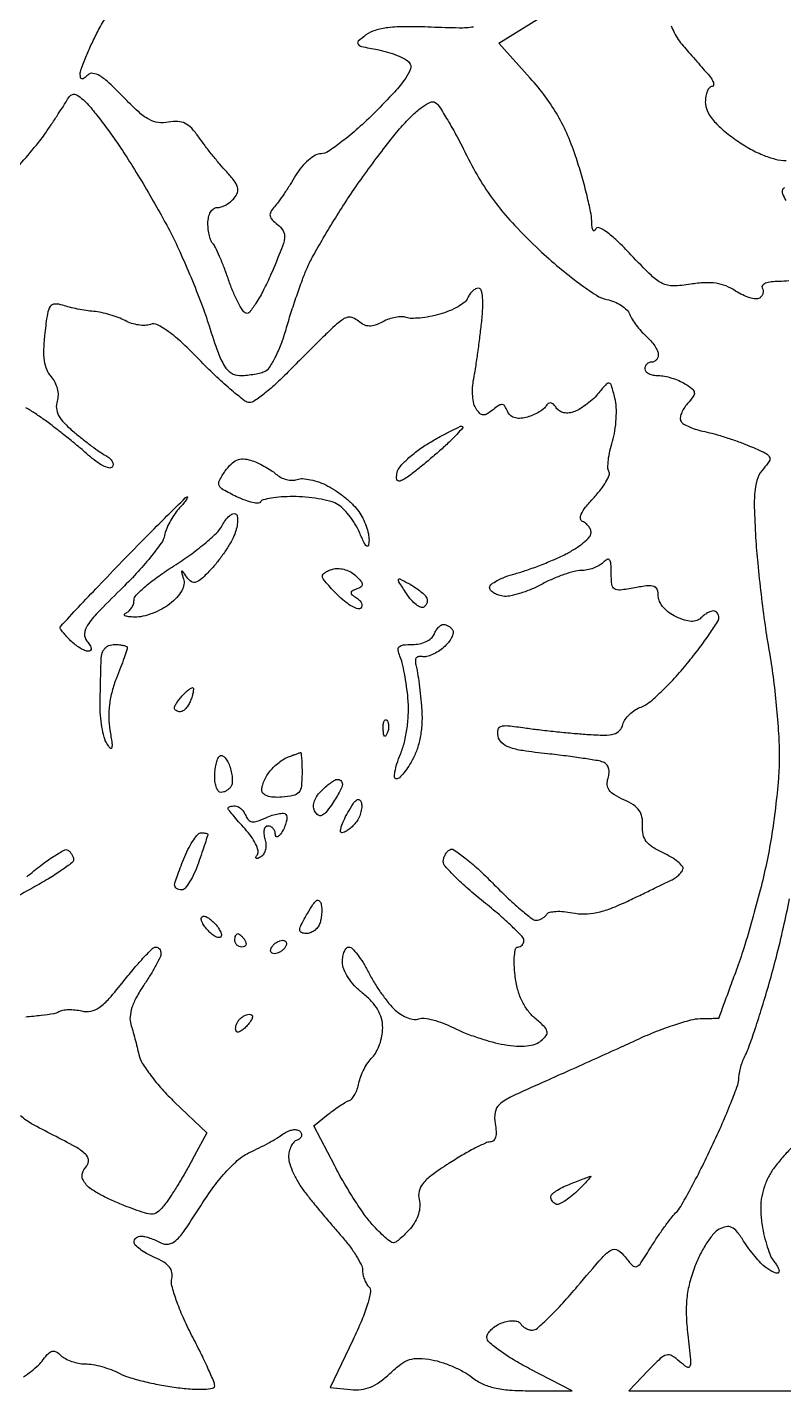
# Model space of a CAD drawing. Extents: x 0 to 102, y 0 to 135.
# Drawn here: x 36.9 to 46.42, y 0 to 17.16 of the extents above; entities that cross this region are included whole.
import ezdxf

# ---------------------------------------------------------------- set-up
doc = ezdxf.new("R2010")
doc.units = 0
doc.header["$MEASUREMENT"] = 0

msp = doc.modelspace()

# ---------------------------------------------------------------- linework, layer by layer
for points in [[(42.513771, 17.161408, -0.042583), (42.330821, 17.148438, -0.007102), (41.978303, 17.158502, 0.010742), (41.6596, 17.165278, 0.029631), (41.435471, 17.151934, 0.042711), (41.273858, 17.118486, 0.088242), (41.158968, 17.060778, 0.022334), (41.062177, 16.981514, 0.395543), (41.058976, 16.944662, 0.175023), (41.103894, 16.916651, 0.006403), (41.304004, 16.876451, -0.024712), (41.430281, 16.846236, -0.026008), (41.550775, 16.804117, -0.026816), (41.650189, 16.757084, -0.09593), (41.704308, 16.712708, -0.266707), (41.717741, 16.635122, -0.064117), (41.655334, 16.514631, -0.035606), (41.517073, 16.342651, -0.00927), (41.270786, 16.087058, -0.01396), (41.059926, 15.887654, -0.018596), (40.85698, 15.719343, -0.016054), (40.681559, 15.59329, -0.148829), (40.593221, 15.5664, 0.130278), (40.521184, 15.547306, 0.048003), (40.434554, 15.486226, 0.0432), (40.34766, 15.397398, 0.038287), (40.273373, 15.29145, -0.008105), (40.203363, 15.177564, -0.007452), (40.127756, 15.062739, -0.007467), (40.057287, 14.962369, -0.024286), (40.006466, 14.898958, 0.052425), (39.960495, 14.834489, 0.174184), (39.951834, 14.783961, 0.153855), (39.977113, 14.735457, 0.038434), (40.045806, 14.676628, -0.107467), (40.115678, 14.597811, -0.162004), (40.132863, 14.508446, -0.063118), (40.095961, 14.368209, -0.006458), (39.963224, 14.05098, -0.01526), (39.870295, 13.853445, -0.02446), (39.777883, 13.691726, -0.021364), (39.695034, 13.573386, -0.320063), (39.649482, 13.559406, -0.172804), (39.608034, 13.591839, -0.020363), (39.548525, 13.694848, -0.022452), (39.48631, 13.827601, -0.016614), (39.429165, 13.979363, 0.008941), (39.373799, 14.133529, 0.011371), (39.316973, 14.2736, 0.009462), (39.264835, 14.38817, 0.087192), (39.23325, 14.432417, -0.106656), (39.208789, 14.469642, -0.032339), (39.188438, 14.534461, -0.030763), (39.174475, 14.612056, -0.029143), (39.1698, 14.6922, -0.054998), (39.178272, 14.768983, -0.078547), (39.203437, 14.832626, -0.099671), (39.24118, 14.874631, -0.161407), (39.286341, 14.8896, 0.082495), (39.338154, 14.898207, 0.044017), (39.397693, 14.924597, 0.042265), (39.455316, 14.963151, 0.051025), (39.501758, 15.008738, 0.096291), (39.539818, 15.078285, 0.149007), (39.540695, 15.146244, 0.093357), (39.500478, 15.225595, 0.02342), (39.406367, 15.336849, -0.011318), (39.320519, 15.433493, -0.006784), (39.222752, 15.551926, -0.00679), (39.128617, 15.672481, -0.011734), (39.054096, 15.775571, 0.035483), (38.964792, 15.887514, 0.092778), (38.882686, 15.948833, 0.106201), (38.79101, 15.971736, 0.055852), (38.673396, 15.962499, -0.083771), (38.544042, 15.959548, -0.092299), (38.425567, 15.99992, -0.058273), (38.291155, 16.097697, -0.015188), (38.100156, 16.285026, 0.013439), (37.927981, 16.455079, 0.050857), (37.807667, 16.546674, 0.101853), (37.720328, 16.578165, 0.236373), (37.656006, 16.556766, -0.026003), (37.610464, 16.515729, -0.201539), (37.58355, 16.507884, -0.321357), (37.567188, 16.522703, -0.053293), (37.5624, 16.567492, -0.086241), (37.573204, 16.629668, -0.010027), (37.623704, 16.762156, -0.011808), (37.69118, 16.918329, -0.009394), (37.771096, 17.083666, -0.021641), (37.866722, 17.253704, -0.018555)], [(46.482858, 13.966617, -0.02995), (46.355807, 13.959, 0.029045), (46.259908, 13.953424, 0.060688), (46.187332, 13.935866, 0.115225), (46.148678, 13.910094, 0.338868), (46.145687, 13.880246, -0.105296), (46.157859, 13.846242, -0.099209), (46.155508, 13.80945, -0.096354), (46.138974, 13.775545, -0.093114), (46.11077, 13.74983, -0.167819), (46.064148, 13.739354, -0.044797), (45.988514, 13.754767, -0.040206), (45.900488, 13.789004, -0.032194), (45.811961, 13.839184, 0.049656), (45.691082, 13.90224, 0.058243), (45.566395, 13.936108, 0.050544), (45.423427, 13.942957, 0.026364), (45.245847, 13.92409, -0.034089), (45.025516, 13.904115, -0.120835), (44.887967, 13.93462, -0.079852), (44.750739, 14.032198, -0.009862), (44.493344, 14.295744, 0.012889), (44.319839, 14.471257, 0.035276), (44.185957, 14.582852, 0.059763), (44.092146, 14.634704, 0.415065), (44.048547, 14.616205, -0.17326), (44.031935, 14.597483, -0.433425), (44.016443, 14.602549, -0.084028), (44.004699, 14.645129, -0.018919), (43.999905, 14.7204, 0.044288), (43.986503, 14.837143, 0.009282), (43.941289, 15.038034, 0.009666), (43.879789, 15.269898, 0.009014), (43.80802, 15.504708, 0.022734), (43.699698, 15.792387, 0.028771), (43.572786, 16.046558, 0.028951), (43.418239, 16.283212, 0.023507), (43.226881, 16.518205), (42.832174, 16.958893), (43.41267, 17.320147, -0.006038)], [(45.001099, 17.176046, 0.030062), (45.038398, 17.091019, 0.028951), (45.090074, 17.003102, 0.032975), (45.149564, 16.925686, -0.000176), (45.219155, 16.846465, -0.000106), (45.30163, 16.75247, -0.000106), (45.383562, 16.659014, -0.000186), (45.45135, 16.5816, -0.026877), (45.502349, 16.516574, -0.063228), (45.531059, 16.462103, -0.145087), (45.533512, 16.427427, -0.351837), (45.5148, 16.4124, 0.215304), (45.482437, 16.397787, 0.079465), (45.455051, 16.354485, 0.060437), (45.436399, 16.290729, 0.040994), (45.4302, 16.215241, 0.106833), (45.452819, 16.110589, 0.062711), (45.520169, 16.000979, 0.046453), (45.634889, 15.88245, 0.021525), (45.80358, 15.749941, 0.025302), (45.978087, 15.637543, 0.032009), (46.150199, 15.552781, 0.03579), (46.310591, 15.499259, 0.062713), (46.449245, 15.4818, 0.05082)], [(34.672027, 14.280646, -0.000002), (34.612564, 14.27049, -0.000002), (34.543914, 14.258766, -0.000002), (34.4745, 14.246912, 0.006245)], [(36.801423, 15.428265, 0.005429), (37.010001, 15.67409, 0.023412), (37.125362, 15.827126, 0.002499), (37.20617, 15.946745, 0.002508), (37.285687, 16.067034, 0.002449), (37.354006, 16.172642, 0.010017), (37.393864, 16.23776, -0.051767), (37.436654, 16.296119, -0.197078), (37.476599, 16.315194, -0.157923), (37.524418, 16.302631, -0.030648), (37.59742, 16.249242, -0.046081), (37.667673, 16.179069, -0.00783), (37.786561, 16.031515, -0.008492), (37.920963, 15.853083, -0.007471), (38.055216, 15.662482, -0.01026), (38.201636, 15.438112, -0.005449), (38.37418, 15.154637, -0.00542), (38.544326, 14.860911, -0.008378), (38.684274, 14.603171, -0.013618), (38.814885, 14.335151, -0.008082), (38.956575, 14.009194, -0.008085), (39.087474, 13.679281, -0.013786), (39.184676, 13.399139, 0.009086), (39.297581, 13.063588, 0.051296), (39.378838, 12.893314, 0.110148), (39.461437, 12.807646, 0.144989), (39.564731, 12.776118, 0.023934), (39.644767, 12.779288, 0.017145), (39.733677, 12.790164, 0.017372), (39.817828, 12.806414, 0.035242), (39.882282, 12.826067, 0.157128), (39.942486, 12.874564, 0.027214), (40.016924, 13.002617, 0.027273), (40.09044, 13.168302, 0.021427), (40.152296, 13.354817, -0.00756), (40.213855, 13.559237, -0.005944), (40.286522, 13.778877, -0.006013), (40.358965, 13.981465, -0.014717), (40.418405, 14.1282, -0.022458), (40.493382, 14.279828, -0.006585), (40.621907, 14.505714, -0.006599), (40.773405, 14.756362, -0.007038), (40.928323, 14.997556, -0.008083), (41.096471, 15.242715, -0.006185), (41.287927, 15.505456, -0.006258), (41.473337, 15.747033, -0.014676), (41.619307, 15.921582, -0.019947), (41.752408, 16.060029, -0.037528), (41.871945, 16.158723, -0.04674), (41.969918, 16.215046, -0.250529), (42.02934, 16.21132, -0.112047), (42.081841, 16.159721, -0.008495), (42.187266, 15.989266, -0.011366), (42.306105, 15.778881, -0.008401), (42.428287, 15.541094, 0.022334), (42.604036, 15.221301, 0.027205), (42.797361, 14.939668, 0.025074), (43.033148, 14.663176, 0.014973), (43.339092, 14.357714, 0.013793), (43.590916, 14.133672, 0.016372), (43.84105, 13.936819, 0.015436), (44.060754, 13.785495, 0.090761), (44.189621, 13.732335, -0.045452), (44.285132, 13.702679, -0.045278), (44.373843, 13.656224, -0.049156), (44.443438, 13.600959, -0.112266), (44.479849, 13.545121, 0.049536), (44.509974, 13.48327, 0.022585), (44.560593, 13.408864, 0.022103), (44.621458, 13.334628, 0.028305), (44.684078, 13.272277, -0.031586), (44.742983, 13.21285, -0.03335), (44.792785, 13.147496, -0.035409), (44.827609, 13.085777, -0.111183), (44.838, 13.039627, -0.087025), (44.831583, 13.003037, -0.094286), (44.813149, 12.971949, -0.100182), (44.785673, 12.951155, -0.112508), (44.7534, 12.9438, 0.099038), (44.721113, 12.937341, 0.097945), (44.693651, 12.918949, 0.097945), (44.675259, 12.891487, 0.099038), (44.6688, 12.8592, 0.192146), (44.681692, 12.826891, 0.087854), (44.71884, 12.799451, 0.067684), (44.773953, 12.780833, 0.047692), (44.839148, 12.7746, -0.047757), (44.916297, 12.767214, -0.026742), (45.007826, 12.744393, -0.026459), (45.098672, 12.711156, -0.038672), (45.174159, 12.671766, -0.026426), (45.265911, 12.60749, -0.196306), (45.291824, 12.562147, -0.193538), (45.27878, 12.511242, -0.025598), (45.207023, 12.423297, 0.042656), (45.160195, 12.361736, 0.052857), (45.128284, 12.297235, 0.062202), (45.114766, 12.239392, 0.166231), (45.124052, 12.198658, 0.124339), (45.158869, 12.16491, 0.028899), (45.232286, 12.128112, 0.028081), (45.32425, 12.09447, 0.024293), (45.423942, 12.069442, -0.019248), (45.542328, 12.040986, -0.009027), (45.693183, 11.995569, -0.008929), (45.849792, 11.942216, -0.012395), (45.987952, 11.888472, -0.010243), (46.180363, 11.803407, -0.148614), (46.235136, 11.754209, -0.287319), (46.234264, 11.698488, -0.040107), (46.160709, 11.602807, 0.093609), (46.091382, 11.48945, 0.062719), (46.055613, 11.341323, 0.035245), (46.046425, 11.118489, 0.007796), (46.063565, 10.7365, 0.009172), (46.089171, 10.412136, 0.005295), (46.131266, 10.022838, 0.005289), (46.181806, 9.632864, 0.00883), (46.23359, 9.306, -0.011725), (46.282252, 8.986892, -0.007966), (46.323303, 8.621736, -0.00803), (46.351665, 8.26777, -0.015927), (46.360684, 7.986391, -0.020061), (46.349355, 7.702779, -0.009687), (46.313277, 7.341062, -0.009589), (46.261059, 6.964978, -0.013581), (46.199134, 6.632791, -0.009582), (46.121297, 6.30129, -0.006515), (46.020617, 5.92707, -0.006567), (45.91395, 5.56829, -0.013088), (45.818434, 5.287867, 0.000382), (45.734454, 5.060418, 0.000627), (45.663741, 4.867706, 0.000046), (45.600432, 4.694451, 0.087786), (45.5994, 4.688617, -0.400501), (45.596486, 4.685562, -0.000995), (45.531059, 4.682612, -0.004976), (45.455959, 4.680125, -0.002987), (45.36675, 4.678592, 0.061876), (45.242307, 4.661714, 0.014625), (45.040908, 4.60213, 0.014834), (44.811794, 4.519389, 0.014131), (44.5842, 4.421958, -0.001457), (44.32725, 4.304168, -0.000756), (44.005687, 4.158476, -0.000751), (43.674867, 4.009791, -0.001143), (43.386995, 3.881716, 0.006221), (42.988217, 3.699425, 0.067483), (42.840169, 3.60328, 0.171521), (42.783616, 3.504585, 0.092692), (42.78422, 3.36285, -0.029867), (42.797411, 3.261482, -0.080671), (42.790812, 3.189422, -0.141363), (42.765553, 3.146622, -0.19148), (42.724243, 3.1302, 0.108676), (42.662201, 3.116554, 0.011333), (42.527507, 3.050545, 0.013638), (42.369154, 2.96288, 0.010518), (42.201256, 2.859034, 0.014009), (41.985242, 2.710307, 0.063166), (41.874103, 2.605277, 0.116174), (41.827512, 2.510326, 0.118238), (41.828618, 2.405214, -0.077338), (41.836628, 2.317949, -0.058395), (41.819418, 2.223097, -0.054561), (41.778831, 2.128467, -0.05011), (41.717757, 2.041881, -0.016847), (41.653538, 1.972689, -0.022116), (41.59017, 1.914275, -0.02039), (41.534565, 1.871143, -0.155988), (41.503469, 1.8612, -0.166302), (41.470735, 1.872397, -0.014187), (41.401151, 1.929541, -0.017551), (41.320601, 2.004734, -0.01268), (41.236016, 2.09385, -0.030508), (41.137603, 2.217315, -0.010671), (41.011112, 2.405978, -0.010551), (40.880433, 2.619994, -0.012132), (40.765094, 2.829713), (40.504041, 3.332926), (40.684052, 3.47869, -0.012097), (40.759155, 3.536553, -0.01261), (40.83595, 3.589891, -0.01237), (40.904509, 3.632597, -0.052701), (40.94837, 3.652557, 0.140817), (40.98334, 3.67656, 0.046345), (41.018747, 3.728668, 0.04187), (41.049227, 3.796827, 0.03666), (41.069563, 3.872197, -0.044011), (41.093253, 3.955136, -0.028582), (41.134236, 4.046092, -0.028704), (41.184868, 4.130969, -0.047569), (41.237925, 4.195211, 0.072328), (41.288331, 4.262771, 0.03875), (41.330779, 4.358046, 0.037599), (41.359721, 4.464059, 0.047872), (41.3694, 4.56492, 0.065558), (41.353794, 4.683429, 0.065568), (41.308042, 4.793852, 0.05807), (41.229591, 4.899272, 0.036633), (41.116368, 5.003027, -0.039038), (41.016329, 5.095588, -0.042403), (40.934904, 5.200198, -0.046589), (40.880407, 5.303978, -0.096902), (40.862568, 5.39325, -0.041625), (40.868349, 5.466128, -0.061299), (40.886372, 5.527685, -0.080716), (40.913041, 5.569445, -0.2135), (40.944681, 5.5836, -0.205301), (40.986046, 5.565868, -0.025918), (41.050778, 5.490408, -0.026998), (41.121417, 5.387864, -0.019331), (41.189478, 5.26635, 0.020139), (41.264293, 5.133284, 0.016), (41.355254, 4.995789, 0.016286), (41.447921, 4.873643, 0.038514), (41.526447, 4.79079, 0.045794), (41.602511, 4.733718, 0.048772), (41.686154, 4.692827, 0.054148), (41.764682, 4.672855, 0.127502), (41.824314, 4.679608, -0.12399), (41.891627, 4.687703, -0.03073), (42.001609, 4.666725, -0.029538), (42.128374, 4.626262, -0.025867), (42.255404, 4.56957, 0.023546), (42.397814, 4.505222, 0.014201), (42.571936, 4.441877, 0.014212), (42.748923, 4.388659, 0.024079), (42.900065, 4.355571, 0.025124), (43.054763, 4.337368, 0.043496), (43.184111, 4.339961, 0.053927), (43.28798, 4.362613, 0.092827), (43.365104, 4.405511, 0.060848), (43.426542, 4.470603, 0.230661), (43.436369, 4.524121, 0.132839), (43.400311, 4.584831, 0.016742), (43.286265, 4.688392, -0.056491), (43.192418, 4.788292, -0.05104), (43.119581, 4.909991, -0.046371), (43.067565, 5.054891, -0.033292), (43.035837, 5.22405, -0.019804), (43.024889, 5.361895, -0.033228), (43.027999, 5.477982, -0.03714), (43.042252, 5.562292, -0.345065), (43.06945, 5.5836, 0.106614), (43.098657, 5.589899, 0.099424), (43.123514, 5.607759, 0.095993), (43.140177, 5.634447, 0.091947), (43.146, 5.665844, 0.195097), (43.126429, 5.714092, 0.008821), (42.997096, 5.842664, 0.013664), (42.833324, 5.991447, 0.009251), (42.639092, 6.152294, -0.011255), (42.44484, 6.314475, -0.016157), (42.280886, 6.467362, -0.011943), (42.154044, 6.59972, -0.185422), (42.131492, 6.657257, -0.071466), (42.13727, 6.699538, -0.053261), (42.154972, 6.74323, -0.053782), (42.181226, 6.781703, -0.077895), (42.212395, 6.808443, -0.295049), (42.265037, 6.807377, -0.01641), (42.404367, 6.706455, -0.021022), (42.570148, 6.566329, -0.013403), (42.751334, 6.390436, 0.009217), (42.933135, 6.210966, 0.013289), (43.100938, 6.059603, 0.008982), (43.244835, 5.940986, 0.169453), (43.299246, 5.922, 0.071815), (43.33729, 5.927493, 0.052898), (43.376682, 5.943798, 0.053288), (43.411437, 5.967813, 0.076677), (43.435677, 5.996208, -0.201658), (43.47091, 6.02132, -0.041072), (43.548436, 6.03218, -0.037294), (43.647013, 6.030456, -0.027433), (43.755134, 6.014459, 0.053138), (43.907273, 5.999876, 0.049354), (44.063021, 6.016958, 0.040068), (44.238947, 6.069066, 0.019434), (44.454514, 6.161969, 0.000181), (44.626465, 6.244214, 0.000206), (44.791023, 6.323079, 0.000186), (44.930694, 6.390152, 0.001162), (45.002165, 6.424711, 0.039529), (45.050582, 6.453193, 0.036444), (45.095336, 6.489651, 0.038483), (45.130355, 6.528204, 0.090703), (45.148214, 6.562544, 0.256501), (45.140283, 6.600975, 0.043718), (45.085116, 6.655301, 0.03833), (45.002258, 6.713672, 0.025481), (44.899449, 6.768, -0.032308), (44.765458, 6.841163, -0.089712), (44.686758, 6.913504, -0.111408), (44.647976, 6.998828, -0.067), (44.64006, 7.110258, 0.063301), (44.633094, 7.21971, 0.109542), (44.597066, 7.303012, 0.094194), (44.524641, 7.371375, 0.038017), (44.404384, 7.435938, -0.030989), (44.285552, 7.497604, -0.100305), (44.220265, 7.557286, -0.143348), (44.19604, 7.624584, -0.092285), (44.206308, 7.707447, 0.060206), (44.219172, 7.775412, 0.08944), (44.212442, 7.835463, 0.10746), (44.187, 7.881583, 0.125189), (44.145883, 7.909925, 0.046913), (44.073438, 7.929248, 0.004528), (43.893443, 7.957899, 0.005725), (43.677721, 7.987715, 0.004493), (43.443202, 8.015258, -0.009709), (43.131613, 8.055152, -0.04904), (42.961664, 8.097599, -0.101666), (42.867368, 8.154816, -0.159548), (42.821789, 8.237005, -0.093579), (42.821518, 8.319309, -0.278478), (42.857474, 8.359769, -0.101725), (42.944876, 8.368391, -0.009669), (43.159087, 8.341744, 0.006288), (43.329544, 8.31937, 0.003391), (43.540042, 8.295873, 0.003377), (43.754869, 8.274834, 0.005306), (43.939733, 8.259965, 0.0134), (44.161462, 8.250457, 0.070829), (44.281851, 8.26563, 0.141616), (44.351523, 8.308169, 0.121976), (44.392672, 8.383755, -0.087967), (44.421835, 8.447133, -0.050241), (44.476739, 8.511381, -0.048135), (44.547085, 8.566777, -0.057459), (44.622819, 8.60393, 0.08765), (44.72021, 8.659194, 0.016875), (44.872669, 8.794195, 0.017496), (45.041748, 8.966028, 0.015346), (45.206229, 9.156755, 0.008043), (45.356856, 9.348898, 0.011453), (45.483906, 9.524668, 0.007593), (45.583677, 9.674396, 0.144135), (45.5994, 9.727805, 0.077364), (45.594298, 9.760581, 0.090009), (45.579519, 9.788398, 0.100775), (45.557531, 9.806994, 0.125945), (45.53172, 9.8136, 0.094238), (45.499576, 9.807487, 0.035017), (45.45788, 9.787559, 0.033182), (45.414307, 9.758874, 0.034229), (45.37539, 9.72495, -0.114736), (45.32167, 9.6915, -0.09322), (45.25436, 9.681839, -0.067081), (45.169523, 9.697042, -0.02907), (45.06237, 9.738529, -0.052005), (44.974767, 9.790027, -0.056725), (44.90247, 9.857202, -0.063274), (44.854166, 9.930545, -0.114502), (44.838, 10.000213, 0.082609), (44.824518, 10.081257, 0.229828), (44.784943, 10.121142, 0.115484), (44.706321, 10.129629, 0.015759), (44.5419, 10.104118, -0.015048), (44.35885, 10.07545, -0.170907), (44.288342, 10.090721, -0.229725), (44.254016, 10.144587, -0.028943), (44.2458, 10.286405, 0.01546), (44.242105, 10.405867, 0.145589), (44.22465, 10.453541, 0.375098), (44.194037, 10.460161, 0.070275), (44.14428, 10.42272, -0.069468), (44.092742, 10.38381, -0.038956), (44.021268, 10.351021, -0.038019), (43.942407, 10.328666, -0.050098), (43.868077, 10.3212, 0.064314), (43.779276, 10.30973, 0.019598), (43.649364, 10.270099, 0.019267), (43.505905, 10.213826, 0.019919), (43.368822, 10.14724, -0.024485), (43.232524, 10.082565, -0.024965), (43.091425, 10.031991, -0.025713), (42.964939, 10.000659, -0.087253), (42.880274, 9.99919, -0.047626), (42.817448, 10.015359, -0.060731), (42.764119, 10.04234, -0.073617), (42.727655, 10.075413, -0.16991), (42.715118, 10.1097, -0.241961), (42.734022, 10.147775, -0.035939), (42.808808, 10.195006, -0.033786), (42.912539, 10.241816, -0.023078), (43.035719, 10.281303, 0.017057), (43.181835, 10.32621, 0.009585), (43.356169, 10.390136, 0.009557), (43.529929, 10.461508, 0.01539), (43.67475, 10.529622, 0.024301), (43.796231, 10.599017, 0.032318), (43.898808, 10.674155, 0.033763), (43.972523, 10.744826, 0.186874), (43.992, 10.795119, 0.091874), (43.98409, 10.837802, 0.068182), (43.960936, 10.879923, 0.066747), (43.926673, 10.915112, 0.079831), (43.88625, 10.937516, -0.282872), (43.85843, 10.972439, -0.1389), (43.867526, 11.030766, -0.061907), (43.921035, 11.117189, -0.018758), (44.022392, 11.233792, 0.02333), (44.111562, 11.338289, 0.033922), (44.179155, 11.438816, 0.036128), (44.220357, 11.523696, 0.237643), (44.216376, 11.569366, -0.143956), (44.20323, 11.617308, -0.024671), (44.209683, 11.712547, -0.02512), (44.229, 11.82699, -0.020088), (44.260865, 11.947937, 0.034611), (44.291798, 12.080892, 0.025347), (44.308241, 12.231544, 0.0258), (44.309174, 12.37649, 0.050443), (44.292394, 12.490647, 0.008461), (44.249481, 12.649612, 0.245684), (44.221273, 12.679146, 0.300553), (44.184916, 12.669577, 0.011713), (44.090613, 12.558986, -0.032823), (44.024776, 12.488069, -0.024187), (43.943378, 12.418311, -0.024625), (43.859611, 12.359649, -0.049037), (43.787264, 12.323471, -0.05773), (43.715206, 12.305043, -0.08318), (43.649557, 12.307075, -0.095681), (43.594929, 12.329383, -0.104995), (43.554614, 12.369885, 0.050415), (43.518985, 12.414433, 0.169577), (43.48601, 12.430749, 0.201548), (43.45384, 12.421698, 0.073916), (43.42095, 12.386479, -0.081932), (43.383717, 12.347862, -0.032707), (43.321828, 12.307777, -0.031277), (43.248047, 12.272425, -0.034259), (43.172614, 12.247778, -0.052198), (43.090326, 12.235929, -0.092794), (43.02281, 12.245881, -0.112604), (42.972186, 12.277316, -0.106514), (42.938963, 12.328177, 0.050474), (42.907755, 12.390031, 0.230916), (42.874385, 12.410435, 0.171779), (42.830572, 12.399465, 0.026796), (42.757851, 12.345418, -0.032746), (42.684788, 12.292453, -0.155318), (42.635393, 12.27965, -0.184836), (42.592713, 12.298715, -0.050077), (42.545057, 12.35704, -0.090877), (42.517586, 12.421342, -0.035294), (42.502883, 12.517375, -0.033492), (42.501314, 12.626216, -0.035359), (42.514454, 12.7323, 0.009793), (42.536955, 12.860054, 0.003558), (42.564017, 13.042015, 0.003526), (42.590816, 13.241599, 0.004199), (42.613185, 13.43025, 0.014155), (42.628552, 13.618804, 0.034882), (42.626231, 13.757583, 0.04947), (42.609178, 13.848542, 0.333226), (42.574687, 13.8744, 0.119819), (42.537804, 13.865433, 0.065049), (42.499261, 13.838671, 0.058984), (42.464982, 13.79928, 0.058037), (42.440628, 13.752768, -0.132911), (42.402269, 13.700233, -0.036926), (42.317457, 13.641958, -0.034512), (42.207835, 13.587754, -0.030212), (42.086866, 13.546345, -0.020626), (41.960939, 13.517105, -0.022433), (41.836504, 13.499309, -0.022629), (41.729342, 13.493738, -0.093546), (41.6658, 13.505291, 0.096173), (41.609275, 13.515265, 0.040361), (41.53207, 13.507692, 0.037999), (41.448363, 13.485923, 0.040275), (41.370603, 13.452044, -0.036864), (41.27619, 13.410142, -0.091006), (41.201695, 13.397929, -0.106237), (41.134913, 13.413615, -0.062668), (41.065533, 13.457846, 0.071422), (40.994724, 13.501271, 0.150394), (40.93125, 13.508216, 0.109299), (40.861301, 13.478036, 0.028329), (40.765463, 13.400267, 0.008162), (40.672395, 13.312752, 0.002123), (40.525653, 13.168964, 0.002158), (40.359817, 13.00366, 0.002202), (40.196546, 12.83805, -0.012895), (40.038173, 12.684134, -0.017546), (39.887131, 12.554243, -0.014508), (39.756914, 12.456041, -0.15552), (39.694668, 12.4362, -0.166598), (39.629958, 12.458376, -0.010298), (39.469853, 12.588092, -0.014367), (39.283232, 12.755186, -0.010097), (39.082657, 12.953279, 0.011431), (38.849326, 13.182497, 0.030619), (38.670095, 13.331155, 0.041888), (38.533187, 13.41462, 0.210571), (38.445685, 13.418882, -0.086453), (38.381056, 13.406189, -0.04209), (38.296862, 13.411473, -0.040083), (38.207783, 13.432042, -0.046118), (38.127423, 13.465945, 0.032147), (38.041594, 13.505009, 0.019192), (37.93523, 13.540786, 0.019172), (37.826102, 13.56839, 0.031302), (37.731702, 13.582351, -0.016834), (37.637684, 13.593488, -0.010908), (37.529799, 13.612384, -0.010969), (37.425111, 13.635481, -0.020358), (37.341518, 13.659499, 0.081612), (37.241815, 13.675348, 0.253398), (37.184087, 13.643694, 0.104942), (37.148662, 13.55064, 0.010173), (37.116168, 13.31014, 0.019123), (37.101024, 13.110493, 0.045672), (37.109011, 12.962205, 0.062184), (37.14025, 12.849022, 0.084478), (37.196625, 12.759513, -0.065514), (37.243128, 12.691507, -0.057738), (37.272899, 12.610849, -0.059139), (37.282946, 12.527601, -0.077478), (37.27131, 12.451984, 0.105975), (37.262698, 12.362714, 0.095529), (37.290654, 12.274063, 0.067479), (37.36037, 12.178587, 0.026464), (37.479648, 12.066927, 0.007946), (37.590009, 11.977021, 0.007386), (37.705866, 11.888406, 0.007387), (37.811202, 11.812662, 0.024611), (37.883409, 11.767451, -0.051923), (37.933458, 11.732175, -0.087408), (37.965628, 11.692288, -0.126972), (37.975356, 11.654469, -0.198692), (37.962663, 11.623863, -0.26711), (37.922862, 11.613131, -0.05048), (37.849644, 11.640653, -0.041905), (37.760688, 11.694482, -0.027143), (37.667268, 11.77037, 0.009702), (37.556294, 11.867129, 0.004815), (37.412048, 11.985708, 0.004777), (37.26011, 12.1058, 0.006986), (37.123895, 12.208352, 0.011746), (36.998483, 12.295608, 0.01524), (36.879385, 12.36927, 0.01292)], [(46.425782, 15.135549, 0.267638), (46.399746, 15.11025, 0.168534), (46.402362, 15.064558, 0.025073), (46.442334, 14.979929, 0.05627)], [(36.891167, 6.468811, -0.012936), (37.066101, 6.610477, -0.019949), (37.225069, 6.722755, -0.015139), (37.358108, 6.803368, -0.27355), (37.405928, 6.802434, -0.065887), (37.433421, 6.779965, -0.052074), (37.456687, 6.74936, -0.053444), (37.472508, 6.715681, -0.083285), (37.4778, 6.684134, -0.235314), (37.457725, 6.643841, -0.010369), (37.327146, 6.549507, -0.015677), (37.161473, 6.442488, -0.010358), (36.964937, 6.329577, 0.010062), (36.678328, 6.165143, 0.064853)], [(36.84878, 0.173603, 0.020947), (36.947515, 0.246309, 0.02129), (37.035438, 0.323296, 0.043288), (37.096134, 0.392148, -0.031923), (37.160684, 0.468811, -0.145701), (37.210762, 0.497337, -0.191652), (37.26017, 0.489855, -0.062459), (37.319825, 0.44415, 0.073393), (37.375211, 0.403597, 0.038201), (37.453937, 0.369464, 0.036967), (37.541846, 0.346187, 0.046268), (37.625821, 0.3384, -0.045152), (37.718312, 0.330031, -0.022337), (37.833343, 0.303684, -0.021966), (37.951095, 0.265478, -0.029904), (38.053139, 0.220219, 0.04348), (38.173729, 0.170601, 0.014542), (38.357412, 0.118903, 0.014348), (38.565069, 0.073213, 0.015898), (38.768038, 0.041271, 0.012695), (38.970999, 0.021131, 0.029461), (39.123907, 0.018896, 0.036403), (39.228244, 0.031166, 0.359643), (39.2544, 0.062826, 0.101884), (39.243277, 0.116846, 0.005011), (39.169284, 0.284262, 0.007941), (39.075649, 0.482098, 0.005637), (38.964645, 0.701049, -0.015671), (38.856608, 0.925187, -0.019832), (38.7717, 1.138914, -0.018253), (38.715277, 1.320037, -0.13032), (38.714703, 1.411025, 0.111591), (38.717064, 1.488153, 0.123842), (38.6855, 1.555533, 0.086302), (38.614439, 1.617121, 0.032296), (38.496858, 1.677941, -0.023566), (38.398184, 1.726818, -0.032322), (38.314887, 1.780403, -0.033674), (38.254802, 1.831383, -0.202678), (38.2392, 1.868291, -0.115575), (38.246127, 1.897856, -0.10045), (38.265685, 1.923032, -0.093349), (38.294931, 1.939929, -0.084642), (38.329362, 1.9458, -0.061676), (38.37458, 1.940201, -0.020252), (38.43903, 1.921186, -0.019827), (38.50953, 1.894082, -0.021181), (38.576089, 1.862009, 0.164419), (38.673789, 1.845693, 0.147387), (38.766447, 1.890808, 0.057394), (38.880782, 2.023734, 0.008097), (39.078932, 2.32651, -0.017644), (39.245161, 2.570226, -0.027494), (39.406695, 2.766407, -0.032432), (39.559695, 2.91245, -0.06672), (39.699355, 3.0008, 0.00993), (39.81487, 3.056696, 0.008299), (39.935268, 3.120471, 0.008396), (40.043448, 3.182486, 0.022577), (40.117492, 3.231257, -0.052509), (40.177578, 3.265874, -0.066513), (40.239017, 3.283869, -0.080766), (40.292402, 3.283384, -0.163329), (40.328992, 3.263676, -0.117218), (40.346378, 3.233279, -0.156592), (40.345606, 3.201703, -0.138908), (40.326018, 3.173748, -0.085342), (40.29075, 3.153868, 0.126444), (40.250277, 3.1265, 0.066094), (40.216064, 3.075696, 0.059155), (40.192868, 3.01064, 0.056141), (40.185, 2.940785, 0.079778), (40.198699, 2.855474, 0.028278), (40.244122, 2.74007, 0.027217), (40.309237, 2.61679, 0.028779), (40.386267, 2.503685, 0.006347), (40.482111, 2.382245, 0.003224), (40.605575, 2.23182, 0.003202), (40.73497, 2.078238, 0.004782), (40.850216, 1.9458, -0.019879), (40.950874, 1.822819, -0.023154), (41.036132, 1.69816, -0.022988), (41.097671, 1.587518, -0.113311), (41.114249, 1.51857, 0.051418), (41.120618, 1.46247, 0.037564), (41.138616, 1.402351, 0.038247), (41.164664, 1.347371, 0.065682), (41.195305, 1.30707, -0.244941), (41.215337, 1.242502, -0.028719), (41.178775, 1.091148, -0.026014), (41.105826, 0.889085, -0.01206), (40.991342, 0.6345), (40.707673, 0.0423), (40.964074, 0.015034, 0.054261), (41.097229, 0.015363, 0.06883), (41.216324, 0.045561, 0.061374), (41.332735, 0.110428, 0.033267), (41.45854, 0.215849, -0.028833), (41.59626, 0.333348, -0.083611), (41.706862, 0.391189, -0.089335), (41.825995, 0.407591, -0.036031), (41.98972, 0.388942, -0.034428), (42.117441, 0.355747, -0.022686), (42.259089, 0.301057, -0.022846), (42.392667, 0.234956, -0.040351), (42.495111, 0.166977, 0.058837), (42.625006, 0.08752, 0.052065), (42.775252, 0.036493, 0.039547), (42.967323, 0.00858, 0.016317), (43.230186, 0), (43.752983, 0), (43.216842, 0.277543, -0.015738), (43.011446, 0.392206, -0.022727), (42.838192, 0.507227, -0.019688), (42.707753, 0.610757, -0.218515), (42.6807, 0.669702, -0.136872), (42.694358, 0.718661, -0.062842), (42.735824, 0.771041, -0.055387), (42.796577, 0.818679, -0.050046), (42.868358, 0.853737, -0.040589), (42.946366, 0.875593, -0.060129), (43.017118, 0.880692, -0.07618), (43.072798, 0.869391, -0.167776), (43.106, 0.842278, 0.07897), (43.132572, 0.811438, 0.054303), (43.1709, 0.785581, 0.053674), (43.214495, 0.768282, 0.07132), (43.256743, 0.76284, 0.181883), (43.315684, 0.785981, 0.009817), (43.464199, 0.925336, 0.014286), (43.6364, 1.103276, 0.009852), (43.821489, 1.313996, -0.004023), (44.129923, 1.673507, -0.075712), (44.243123, 1.769346, -0.282809), (44.326836, 1.769361, -0.093648), (44.421685, 1.683137, 0.027822), (44.512441, 1.575798, 0.305575), (44.564742, 1.564094, 0.155133), (44.61906, 1.608088, 0.007159), (44.748533, 1.811025, -0.009317), (44.830156, 1.937751, -0.008874), (44.917744, 2.063448, -0.008852), (44.999051, 2.171735, -0.030923), (45.056861, 2.237176, 0.064995), (45.119875, 2.319111, 0.006701), (45.239655, 2.532058, 0.008255), (45.375328, 2.791097, 0.006508), (45.513875, 3.075768, 0.006802), (45.64384, 3.361921, 0.009081), (45.753523, 3.625334, 0.00675), (45.837878, 3.847487, 0.087572), (45.8532, 3.934297, -0.045574), (45.859017, 3.997986, -0.023122), (45.877256, 4.076445, -0.02276), (45.903729, 4.156289, -0.031443), (45.935093, 4.224942, 0.038537), (45.978238, 4.323038, 0.004339), (46.056801, 4.553417, 0.005242), (46.145168, 4.82977, 0.004235), (46.23442, 5.12828, 0.008496), (46.324153, 5.45884, 0.006033), (46.413971, 5.832313, 0.006092), (46.491085, 6.191012, 0.012855)], [(36.875378, 4.70719, 0.011819), (37.070677, 4.725707, 0.009492), (37.232038, 4.747978, 0.099688), (37.294245, 4.771028, -0.096102), (37.342703, 4.789376, -0.035501), (37.415695, 4.796654, -0.033586), (37.498602, 4.793439, -0.034397), (37.579659, 4.779136, 0.111009), (37.694364, 4.776576, 0.105391), (37.801557, 4.823012, 0.058102), (37.926155, 4.935617, 0.012839), (38.110631, 5.157248, -0.008776), (38.244384, 5.32062, -0.013058), (38.367577, 5.458359, -0.008096), (38.474088, 5.56776, -0.198182), (38.512481, 5.5836, -0.123363), (38.537317, 5.577378, -0.100774), (38.558471, 5.559852, -0.09086), (38.572686, 5.533638, -0.079073), (38.5776, 5.502757, -0.112739), (38.566688, 5.454978, -0.011783), (38.514034, 5.351992, -0.014136), (38.444077, 5.231064, -0.010876), (38.361206, 5.10304, 0.025183), (38.270758, 4.954141, 0.043945), (38.213544, 4.821666, 0.054985), (38.189125, 4.707096, 0.101745), (38.198836, 4.612833, -0.008147), (38.222852, 4.532105, -0.004123), (38.2506, 4.429701, -0.004093), (38.277521, 4.323466, -0.006086), (38.299191, 4.23, 0.0868), (38.342713, 4.123765, 0.021164), (38.45069, 3.967385, 0.021058), (38.591689, 3.796107, 0.019603), (38.74987, 3.632992), (39.154218, 3.247485), (38.971659, 2.904215, -0.007859), (38.891396, 2.758853, -0.006428), (38.801157, 2.605919, -0.006501), (38.7145, 2.467372, -0.016957), (38.647586, 2.370779, -0.037111), (38.550452, 2.258668, -0.177281), (38.474787, 2.223806, -0.10313), (38.372359, 2.236645, -0.008645), (38.120036, 2.328042, -0.016182), (37.965198, 2.392991, -0.017567), (37.819152, 2.466198, -0.017312), (37.698993, 2.537315, -0.077414), (37.637842, 2.591335, -0.057172), (37.597398, 2.653267, -0.122329), (37.584971, 2.708621, -0.117564), (37.599719, 2.764814, -0.050545), (37.643229, 2.829557, 0.206655), (37.665289, 2.904811, 0.178403), (37.627329, 2.978531, 0.060153), (37.502081, 3.068332, 0.008598), (37.222153, 3.215732, -0.010812), (36.949862, 3.360655, -0.055071), (36.810462, 3.460334, -0.116317)], [(46.525357, 3.06634, 0.02053), (46.403933, 2.938648, 0.020775), (46.297214, 2.80604, 0.039733), (46.225039, 2.690065, 0.041141), (46.167115, 2.551134, 0.045021), (46.134846, 2.408706, 0.042478), (46.127514, 2.255784, 0.030402), (46.144239, 2.085286, 0.019179), (46.172043, 1.945916, 0.019737), (46.210231, 1.810433, 0.019917), (46.25252, 1.696021, 0.074853), (46.291966, 1.630703, -0.030492), (46.325137, 1.585376, -0.045424), (46.347815, 1.541816, -0.055548), (46.358099, 1.505813, -0.242771), (46.351573, 1.485373, -0.25014), (46.330374, 1.478927, -0.047718), (46.290448, 1.490859, -0.040758), (46.241737, 1.515434, -0.027274), (46.190304, 1.550867, -0.039715), (46.130868, 1.604829, -0.014754), (46.055956, 1.689429, -0.014512), (45.979324, 1.786914, -0.016998), (45.912599, 1.883781, 0.025462), (45.827689, 2.002689, 0.112994), (45.761046, 2.056002, 0.164545), (45.691815, 2.064599, 0.072317), (45.603878, 2.032797, 0.097318), (45.53293, 1.974784, 0.028282), (45.448771, 1.860514, 0.027271), (45.36659, 1.718214, 0.026102), (45.299054, 1.565757, 0.02815), (45.232764, 1.357757, 0.037249), (45.197621, 1.16216, 0.034745), (45.190543, 0.95316, 0.020348), (45.20964, 0.70337, -0.003506), (45.244212, 0.39029, -0.097873), (45.236687, 0.308866, -0.497901), (45.20071, 0.295341, -0.042829), (45.109557, 0.36463, 0.04628), (45.010469, 0.438879, 0.208697), (44.940462, 0.44868, 0.122075), (44.862995, 0.404802, 0.01213), (44.710478, 0.253151), (44.467944, 0), (49.348272, 0, 0.001263)]]:
    msp.add_lwpolyline(points, format="xyb")
for points in [[(42.372334, 12.133165, -0.422239), (42.373854, 12.113939, -0.008313), (42.300655, 12.033257, -0.014519), (42.205251, 11.937292, -0.008571), (42.086143, 11.828066, -0.00597), (41.956017, 11.715522, -0.006451), (41.826526, 11.609033, -0.006117), (41.713245, 11.520553, -0.030706), (41.646399, 11.475848, -0.041964), (41.587745, 11.447933, -0.270728), (41.556677, 11.453217, -0.236479), (41.543255, 11.484174, -0.033751), (41.551986, 11.554928, -0.130966), (41.58717, 11.627634, -0.028908), (41.684344, 11.728058, -0.028176), (41.813862, 11.834456, -0.023877), (41.961696, 11.932079, -0.007777), (42.109758, 12.016918, -0.012352), (42.23932, 12.084381, -0.006269), (42.348754, 12.136278, -0.288407)], [(39.705742, 11.710512, -0.031475), (39.785765, 11.680548, -0.019944), (39.874993, 11.63622, -0.020019), (39.959475, 11.585463, -0.034561), (40.024715, 11.535854, 0.062412), (40.086434, 11.49412, 0.054841), (40.159263, 11.46668, 0.057806), (40.231703, 11.45682, 0.096851), (40.29203, 11.467381, -0.107856), (40.360112, 11.477777, -0.03632), (40.460189, 11.464086, -0.034153), (40.572048, 11.432302, -0.033042), (40.679829, 11.385304, -0.031053), (40.787627, 11.320784, -0.022354), (40.899626, 11.236325, -0.022696), (40.999283, 11.146021, -0.044577), (41.068164, 11.064259, -0.037693), (41.11847, 10.979506, -0.029244), (41.160442, 10.88074, -0.03), (41.188775, 10.78345, -0.060752), (41.196889, 10.704226, -0.047526), (41.189104, 10.636403, -0.559383), (41.168709, 10.629154, -0.112657), (41.136416, 10.670093, -0.008304), (41.076873, 10.800989, 0.035793), (41.019658, 10.910393, 0.030165), (40.94436, 11.017276, 0.031251), (40.863346, 11.106623, 0.070214), (40.789647, 11.160539, 0.061507), (40.698555, 11.195717, 0.020295), (40.557821, 11.224992, 0.019865), (40.397603, 11.245089, 0.021268), (40.239912, 11.2518, 0.016385), (40.092577, 11.246971, 0.024049), (39.96381, 11.232277, 0.021256), (39.862916, 11.211381, 0.234881), (39.8325, 11.185337, -0.313378), (39.804574, 11.167745, -0.042003), (39.731787, 11.1772, -0.036355), (39.63671, 11.205138, -0.022312), (39.529247, 11.250966, -0.013688), (39.359867, 11.338093, -0.165967), (39.31129, 11.391359, -0.230776), (39.314011, 11.454387, -0.02857), (39.388389, 11.574648, -0.043737), (39.461591, 11.661833, -0.095397), (39.533609, 11.710548, -0.10811), (39.612464, 11.725642, -0.067374)], [(38.907962, 11.247754, -0.614552), (38.913, 11.240168, -0.024677), (38.89026, 11.204313, -0.020221), (38.851936, 11.15442, -0.010034), (38.799586, 11.094187, 0.036292), (38.742505, 11.021094, 0.025626), (38.688983, 10.931647, 0.025988), (38.646447, 10.840352, 0.048486), (38.623364, 10.762189, -0.109471), (38.581942, 10.666446, -0.014169), (38.445329, 10.488496, -0.015971), (38.268063, 10.284339, -0.012715), (38.064445, 10.075352, 0.00716), (37.780221, 9.790042, 0.047648), (37.655093, 9.633378, 0.122126), (37.617503, 9.525632, 0.1989), (37.645714, 9.43445, -0.03164), (37.684656, 9.38098, -0.107755), (37.699406, 9.340761, -0.248341), (37.690523, 9.316425, -0.18558), (37.663402, 9.306, -0.102509), (37.620192, 9.314953, -0.032822), (37.561553, 9.345052, -0.031179), (37.498974, 9.388065, -0.030228), (37.441543, 9.438943, -0.010371), (37.390614, 9.492029, -0.014631), (37.347652, 9.541545, -0.010737), (37.314438, 9.583996, -0.162007), (37.3086, 9.60154, -0.189895), (37.316631, 9.621923, -0.000449), (37.538474, 9.859321, -0.002789), (37.791135, 10.126211, -0.001721), (38.09115, 10.437451, -0.001813), (38.393621, 10.746833, -0.002917), (38.65389, 11.008059, -0.000542), (38.88476, 11.236593, -0.166949)], [(39.517718, 11.034418, -0.213405), (39.538624, 11.003642, -0.055531), (39.54262, 10.942505, -0.046366), (39.531822, 10.864947, -0.03309), (39.506137, 10.781074, -0.038822), (39.460286, 10.683913, -0.017713), (39.386405, 10.564474, -0.017417), (39.299271, 10.4435, -0.022925), (39.211158, 10.339919, -0.014628), (39.088901, 10.216329, -0.109231), (39.018717, 10.173879, -0.232697), (38.963057, 10.181206, -0.091079), (38.905907, 10.2366, 0.003633), (38.852251, 10.310719, 0.344113), (38.840332, 10.31407, 0.386835), (38.835357, 10.303607, 0.00391), (38.86187, 10.218562, -0.121689), (38.866816, 10.145759, -0.081173), (38.839101, 10.066489, -0.063998), (38.779332, 9.983849, -0.037593), (38.689241, 9.901312, -0.043661), (38.589141, 9.835836, -0.033056), (38.469541, 9.781579, -0.03385), (38.349501, 9.745478, -0.063746), (38.248941, 9.735679, -0.018262), (38.169981, 9.740953, -0.075293), (38.123754, 9.752931, -0.404067), (38.117181, 9.768522, -0.207454), (38.13345, 9.785029, 0.087484), (38.173881, 9.810268, 0.065231), (38.208136, 9.850287, 0.064426), (38.231301, 9.898366, 0.080251), (38.2392, 9.947263, -0.197581), (38.265119, 10.010293, -0.01966), (38.386937, 10.124053, -0.022387), (38.549483, 10.252072, -0.015925), (38.742134, 10.381206, 0.016406), (38.942151, 10.515556, 0.017829), (39.127298, 10.659231, 0.017585), (39.276411, 10.792878, 0.07853), (39.347084, 10.886205, -0.03551), (39.39116, 10.956136, -0.055613), (39.43929, 11.008373, -0.074976), (39.483991, 11.036744, -0.247215)], [(41.031, 10.25456, -0.021448), (41.095003, 10.18705, -0.162894), (41.111558, 10.147105, -0.269668), (41.096642, 10.11676, -0.058775), (41.042577, 10.089316, 0.029373), (40.98431, 10.063919, 0.276541), (40.970366, 10.041749, 0.240847), (40.982547, 10.016587, 0.023424), (41.040127, 9.977159, -0.059935), (41.078998, 9.946154, -0.094101), (41.102706, 9.910754, -0.126769), (41.107847, 9.876806, -0.172554), (41.09466, 9.84906, -0.274555), (41.058197, 9.839769, -0.050135), (40.990977, 9.867133, -0.041521), (40.909354, 9.919426, -0.026585), (40.823622, 9.99251, -0.012821), (40.742048, 10.073974, -0.017398), (40.672974, 10.15184, -0.014398), (40.620554, 10.219098, -0.153113), (40.609462, 10.251547, -0.204866), (40.619163, 10.275935, -0.057503), (40.651919, 10.302055, -0.047897), (40.699475, 10.325768, -0.034798), (40.75605, 10.3431, -0.082966), (40.822047, 10.347207, -0.052081), (40.897887, 10.331243, -0.050645), (40.971487, 10.299014, -0.063894)], [(41.697081, 10.157736, -0.021265), (41.7659, 10.117051, -0.020654), (41.831709, 10.070293, -0.021078), (41.886028, 10.024429, -0.068576), (41.915968, 9.988191, -0.096983), (41.928586, 9.95469, -0.097438), (41.927607, 9.918962, -0.098413), (41.913215, 9.886551, -0.101132), (41.887634, 9.862472, -0.244025), (41.848171, 9.859512, -0.063895), (41.791686, 9.892716, -0.049999), (41.728792, 9.95237, -0.032982), (41.668747, 10.032018, -0.002971), (41.574018, 10.178484, -0.200065), (41.568997, 10.207175, -0.486571), (41.585868, 10.215188, -0.007283)], [(42.134858, 9.6444, -0.087977), (42.165194, 9.639021, -0.053318), (42.197995, 9.62287, -0.051325), (42.228152, 9.599143, -0.062087), (42.250712, 9.571107, -0.197659), (42.257002, 9.532929, -0.062757), (42.236698, 9.477708, -0.051553), (42.19602, 9.415718, -0.037894), (42.139394, 9.356077, -0.041368), (42.070868, 9.303672, -0.041289), (41.994609, 9.263226, -0.044534), (41.922145, 9.239524, -0.10947), (41.866438, 9.239021, 0.097163), (41.822445, 9.239694, 0.184799), (41.792585, 9.221638, 0.163657), (41.780171, 9.186206, 0.073779), (41.786867, 9.1368, -0.030504), (41.803183, 9.064188, -0.006023), (41.822868, 8.932145, -0.006362), (41.842016, 8.77753, -0.005873), (41.857791, 8.618301, -0.027589), (41.863685, 8.433258, -0.032909), (41.848152, 8.259426, -0.035387), (41.811814, 8.10114, -0.045243), (41.755401, 7.962651, -0.02175), (41.697402, 7.861528, -0.029594), (41.63602, 7.776165, -0.029786), (41.579143, 7.71414, -0.194682), (41.540744, 7.6986, -0.402801), (41.519258, 7.719262, -0.05103), (41.523699, 7.789835, -0.037503), (41.548198, 7.890035, -0.020256), (41.592405, 8.009186, 0.038526), (41.64279, 8.16186, 0.026522), (41.676985, 8.340896, 0.025901), (41.692758, 8.528465, 0.030232), (41.687694, 8.707136, 0.012151), (41.669618, 8.866296, 0.012194), (41.643848, 9.024202, 0.012091), (41.614713, 9.160667, 0.046744), (41.586854, 9.24255, -0.058526), (41.562996, 9.318481, -0.255814), (41.577004, 9.361709, -0.166325), (41.628149, 9.384975, -0.024325), (41.743704, 9.3906, 0.052825), (41.832691, 9.400028, 0.05645), (41.915648, 9.427877, 0.063322), (41.980635, 9.468905, 0.129408), (42.015606, 9.5175, -0.045158), (42.039459, 9.566049, -0.051902), (42.070724, 9.607123, -0.059321), (42.104306, 9.635292, -0.145885)], [(37.99435, 9.3906, -0.023912), (38.055762, 9.387661, -0.038127), (38.107526, 9.378677, -0.044618), (38.144484, 9.365719, -0.294165), (38.1546, 9.350012, -0.082968), (38.149957, 9.322225, -0.003058), (38.114579, 9.221324, -0.005493), (38.070557, 9.102328, -0.003823), (38.018358, 8.968922, 0.03047), (37.963083, 8.80195, 0.033357), (37.930508, 8.634453, 0.034564), (37.921234, 8.469863, 0.038542), (37.935497, 8.31156, -0.005968), (37.960945, 8.148662, -0.090769), (37.958783, 8.091824, -0.612016), (37.939773, 8.086902, -0.044269), (37.898035, 8.143286, -0.072705), (37.863369, 8.224464, -0.022957), (37.835485, 8.353685, -0.022384), (37.817254, 8.502539, -0.02309), (37.812664, 8.650886, -0.00123), (37.815344, 8.802295, -0.001081), (37.818872, 8.960355, -0.001086), (37.822675, 9.102978, -0.00327), (37.826117, 9.20025, -0.058617), (37.839534, 9.283918, -0.112391), (37.871957, 9.343274, -0.1266), (37.923795, 9.37837, -0.086031)], [(38.981441, 8.844276, -0.229833), (38.987586, 8.828276, -0.025168), (38.982116, 8.788146, -0.026719), (38.969992, 8.738437, -0.01844), (38.95124, 8.683609, -0.044155), (38.925243, 8.630425, -0.051229), (38.891374, 8.585434, -0.058646), (38.855144, 8.554544, -0.14828), (38.822349, 8.5446, -0.058806), (38.793455, 8.54801, -0.077837), (38.768992, 8.558075, -0.0964), (38.752605, 8.572974, -0.161563), (38.7468, 8.590471, -0.124621), (38.753025, 8.615058, -0.021549), (38.777864, 8.656588, -0.022275), (38.812063, 8.703824, -0.018303), (38.85255, 8.751138, -0.019124), (38.894756, 8.793577, -0.031052), (38.934034, 8.825851, -0.032385), (38.966433, 8.846208, -0.322689)], [(41.420512, 8.437087, -0.126455), (41.436861, 8.409429, -0.060344), (41.443558, 8.368372, -0.05415), (41.440392, 8.321203, -0.051402), (41.427191, 8.274938, -0.054073), (41.408448, 8.239687, -0.470617), (41.39303, 8.238228, -0.168741), (41.381074, 8.262911, -0.018894), (41.376079, 8.32605, -0.028489), (41.377009, 8.384947, -0.077125), (41.386376, 8.425554, -0.208169), (41.401997, 8.440997, -0.296942)], [(39.441647, 7.86377, -0.033663), (39.463741, 7.788919, -0.036127), (39.474941, 7.713527, -0.038797), (39.474792, 7.64805, -0.11899), (39.461071, 7.606187, -0.066393), (39.437017, 7.576813, -0.05216), (39.40417, 7.551956, -0.053447), (39.36797, 7.535055, -0.082689), (39.334007, 7.5294, -0.225182), (39.303527, 7.543861, -0.075523), (39.277785, 7.587386, -0.057462), (39.260222, 7.651209, -0.038453), (39.2544, 7.7268, -0.027688), (39.258832, 7.806783, -0.02971), (39.272079, 7.883893, -0.031083), (39.291364, 7.948127, -0.108316), (39.314583, 7.984383, -0.262629), (39.342921, 7.992279, -0.130086), (39.376734, 7.973779, -0.075649), (39.411681, 7.928789, -0.038795)], [(40.33305, 8.030321, -0.474749), (40.341514, 8.024769, -0.006412), (40.347938, 7.954271, -0.012447), (40.35258, 7.867021, -0.007219), (40.354032, 7.76205, -0.027693), (40.34529, 7.606072, -0.1519), (40.311852, 7.529732, -0.164275), (40.242545, 7.489049, -0.033843), (40.100232, 7.469356, -0.032384), (39.994074, 7.468814, -0.070082), (39.914235, 7.484963, -0.109464), (39.86469, 7.515858, -0.201451), (39.8466, 7.558936, -0.072726), (39.853993, 7.609496, -0.030916), (39.877664, 7.673902, -0.029774), (39.911875, 7.740664, -0.034374), (39.95235, 7.799599, -0.035382), (40.002126, 7.853975, -0.025967), (40.064313, 7.907091, -0.026442), (40.128776, 7.951391, -0.05154), (40.185, 7.978289, -0.000568), (40.235147, 7.996147, -0.000752), (40.280836, 8.012282, -0.000534), (40.319181, 8.025712, -0.007487)], [(40.79835, 7.693572, -0.10428), (40.822553, 7.690439, -0.107184), (40.843162, 7.677801, -0.105243), (40.856948, 7.657539, -0.097235), (40.8618, 7.632824, -0.104981), (40.853994, 7.596053, -0.016238), (40.821341, 7.528607, -0.017502), (40.776802, 7.450517, -0.01442), (40.724068, 7.370408, -0.022105), (40.652111, 7.276771, -0.121036), (40.60096, 7.239439, -0.247473), (40.558108, 7.243549, -0.109536), (40.517277, 7.285508, -0.118885), (40.498847, 7.341703, -0.090551), (40.505358, 7.40637, -0.074816), (40.536916, 7.475122, -0.049476), (40.591559, 7.542896, -0.018704), (40.651091, 7.599024, -0.022225), (40.711432, 7.647237, -0.021736), (40.765128, 7.682896, -0.116442)], [(41.101436, 7.397991, -0.077985), (41.10478, 7.339043, -0.046155), (41.091361, 7.269729, -0.044884), (41.064559, 7.201276, -0.05752), (41.027627, 7.144636, -0.030927), (40.983431, 7.097626, -0.033744), (40.934976, 7.057883, -0.035929), (40.889302, 7.030027, -0.119521), (40.855376, 7.0218, -0.42933), (40.838484, 7.039582, -0.058102), (40.848056, 7.096223, -0.038614), (40.87887, 7.177921, -0.019833), (40.929185, 7.275155, -0.016406), (40.997296, 7.38625, -0.092391), (41.045394, 7.436144, -0.335617), (41.078424, 7.435215, -0.172361)], [(39.510855, 7.3602, -0.120135), (39.547694, 7.351219, -0.065001), (39.586214, 7.324408, -0.058903), (39.620491, 7.284949, -0.057855), (39.644867, 7.238354, 0.091707), (39.678688, 7.183105, 0.183396), (39.723552, 7.159986, 0.111422), (39.789425, 7.167185, 0.024187), (39.896369, 7.209797, -0.027363), (39.978407, 7.241882, -0.037124), (40.05557, 7.261083, -0.040806), (40.118513, 7.266643, -0.200613), (40.150812, 7.253388, -0.191077), (40.163693, 7.223573, -0.056092), (40.159537, 7.172935, -0.047482), (40.141446, 7.112049, -0.035763), (40.110727, 7.049295, -0.028101), (40.075858, 6.996409, -0.112195), (40.046563, 6.971318, -0.359395), (40.027639, 6.975257, -0.164251), (40.018373, 7.00065, 0.083605), (40.010557, 7.041037, 0.090923), (39.99003, 7.075336, 0.09788), (39.960146, 7.09829, 0.115474), (39.925499, 7.1064, 0.204114), (39.89498, 7.0934, 0.133305), (39.876356, 7.059337, 0.087677), (39.873197, 7.007107, 0.048244), (39.88664, 6.94432, -0.063834), (39.898754, 6.877688, -0.067607), (39.89327, 6.811494, -0.075455), (39.871766, 6.755771, -0.125223), (39.83697, 6.719748, -0.026521), (39.797063, 6.697919, -0.263812), (39.778737, 6.699174, -0.363136), (39.774322, 6.713973, -0.036723), (39.792608, 6.749082, 0.204891), (39.800247, 6.799838, 0.049352), (39.770155, 6.881407, 0.042682), (39.713833, 6.975931, 0.031194), (39.636479, 7.070607, -0.006064), (39.554902, 7.1608, -0.009102), (39.486133, 7.241629, -0.004666), (39.430244, 7.31111, -0.168591), (39.4236, 7.330254, -0.250482), (39.429747, 7.341754, -0.064705), (39.449231, 7.351403, -0.050121), (39.477431, 7.358019, -0.032585)], [(39.086335, 7.0218, -0.023951), (39.118233, 7.020271, -0.039039), (39.144908, 7.015587, -0.046982), (39.163675, 7.008827, -0.306954), (39.168526, 7.00065, -0.064208), (39.165546, 6.985021, -0.000769), (39.133034, 6.886308, -0.002297), (39.094717, 6.772325, -0.001498), (39.049492, 6.6411, -0.022816), (38.997645, 6.511484, -0.03245), (38.939162, 6.402105, -0.033802), (38.882208, 6.32291, -0.223554), (38.839266, 6.3027, -0.065628), (38.80419, 6.307324, -0.086913), (38.775041, 6.320887, -0.105915), (38.756256, 6.341019, -0.1509), (38.750475, 6.364614, -0.06489), (38.757837, 6.403123, -0.005903), (38.789602, 6.495772, -0.007569), (38.830616, 6.605656, -0.005852), (38.878511, 6.724164, -0.022307), (38.932231, 6.838159, -0.03115), (38.990858, 6.93437, -0.03189), (39.046541, 7.004178, -0.211504)], [(40.594005, 6.128113, -0.043533), (40.601453, 6.068915, -0.027762), (40.600248, 5.999489, -0.027831), (40.591398, 5.931006, -0.045592), (40.57551, 5.874758, -0.081703), (40.548228, 5.828136, -0.065763), (40.505557, 5.788625, -0.066461), (40.454611, 5.761914, -0.087768), (40.40309, 5.7528, -0.10834), (40.345795, 5.765362, -0.312624), (40.326199, 5.79857, -0.101035), (40.34463, 5.864081, -0.010386), (40.421585, 6.006155, -0.016099), (40.49018, 6.118193, -0.093671), (40.538082, 6.167754, -0.341327), (40.571001, 6.166363, -0.166139)], [(39.2121, 5.922, -0.035768), (39.260659, 5.875454, -0.036518), (39.301723, 5.822768, -0.039072), (39.330249, 5.771884, -0.108636), (39.339, 5.732082, -0.231849), (39.32781, 5.709247, -0.208269), (39.302096, 5.702713, -0.095981), (39.261365, 5.717729, -0.037052), (39.2121, 5.7528, -0.035768), (39.163541, 5.799346, -0.036518), (39.122477, 5.852032, -0.039072), (39.093951, 5.902916, -0.108636), (39.0852, 5.942718, -0.231849), (39.09639, 5.965553, -0.208269), (39.122104, 5.972087, -0.095981), (39.162835, 5.957071, -0.037052)], [(39.545507, 5.7528, -0.151918), (39.563335, 5.747255, -0.038439), (39.587214, 5.727949, -0.035638), (39.612343, 5.700583, -0.029505), (39.6351, 5.6682, -0.082592), (39.648341, 5.635874, -0.161196), (39.645709, 5.608451, -0.182303), (39.627821, 5.590223, -0.108972), (39.597793, 5.5836, -0.093332), (39.563593, 5.59004, -0.09642), (39.534518, 5.608451, -0.099167), (39.515058, 5.63592, -0.105053), (39.5082, 5.6682, -0.042167), (39.510936, 5.700589, -0.061769), (39.519159, 5.727949, -0.081139), (39.531241, 5.746501, -0.210953)], [(40.110386, 5.6682, -0.117858), (40.13843, 5.661496, -0.186277), (40.154776, 5.643349, -0.154201), (40.15639, 5.61595, -0.076764), (40.1427, 5.5836, -0.064269), (40.116427, 5.551238, -0.051777), (40.080922, 5.523851, -0.053414), (40.042042, 5.505221, -0.085235), (40.005814, 5.499, -0.117858), (39.97777, 5.505704, -0.186277), (39.961424, 5.523851, -0.154201), (39.95981, 5.55125, -0.076764), (39.9735, 5.5836, -0.064269), (39.999773, 5.615962, -0.051777), (40.035278, 5.643349, -0.053414), (40.074158, 5.661979, -0.085235)], [(39.692752, 4.7376, -0.176123), (39.720919, 4.727361, -0.256649), (39.730287, 4.703279, -0.110288), (39.71559, 4.663157, -0.030483), (39.675703, 4.608656, -0.030935), (39.631889, 4.562054, -0.05004), (39.588752, 4.528961, -0.066988), (39.552423, 4.512712, -0.274667), (39.529973, 4.518427, -0.161573), (39.519224, 4.53985, -0.069134), (39.519011, 4.572275, -0.058241), (39.528552, 4.609986, -0.04739), (39.547021, 4.647371, -0.0641), (39.575023, 4.681886, -0.051744), (39.612832, 4.711095, -0.053409), (39.654215, 4.730966, -0.085443)], [(43.984251, 2.6982, -0.727889), (43.988014, 2.692293, -0.011056), (43.948801, 2.646975, -0.011529), (43.890838, 2.585802, -0.005802), (43.815051, 2.511177, -0.022153), (43.732383, 2.438411, -0.031617), (43.652513, 2.382081, -0.032527), (43.584528, 2.346166, -0.225136), (43.54785, 2.34697, -0.071567), (43.523586, 2.363845, -0.058019), (43.503038, 2.388027, -0.059551), (43.489103, 2.415498, -0.087846), (43.4844, 2.442062, -0.217296), (43.498086, 2.472066, -0.03166), (43.552741, 2.513755, -0.03102), (43.62794, 2.557443, -0.021995), (43.71705, 2.597269, -0.001602), (43.808684, 2.633139, -0.002186), (43.891508, 2.664839, -0.001429), (43.961251, 2.690956, -0.025164)]]:
    msp.add_lwpolyline(points, format="xyb", close=True)

doc.saveas('drawing.dxf')
